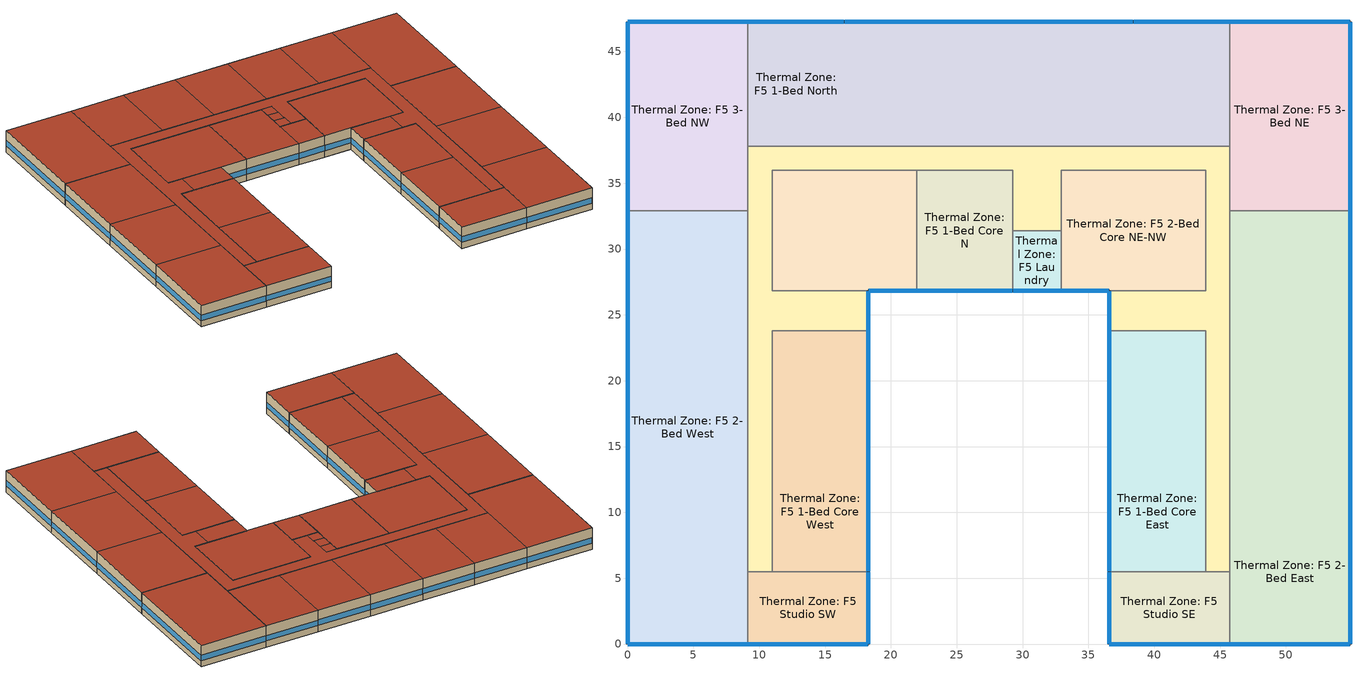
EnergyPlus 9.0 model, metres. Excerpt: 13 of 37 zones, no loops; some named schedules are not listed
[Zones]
Thermal Zone: F5 1-Bed Core East
 floor adiabatic (ResWoodFramedTypicalInteriorFloor): 43.89,14.63 43.89,5.49 36.58,5.49 36.58,14.63 z12.19; 43.89,23.77 43.89,14.63 36.58,14.63 36.58,23.77 z12.19
 wall outside (ResWoodWallU059): 36.58,23.77 36.58,14.63 36.58,5.49 z12.19:15.24
 wall to Thermal Zone: F5 Corridor (WoodFramedInteriorWallU099): 43.89,5.49 43.89,14.63 43.89,23.77 42.06,23.77 36.58,23.77 z12.19:15.24
 wall to Thermal Zone: F5 Studio SE (WoodFramedInteriorWallU099): 36.58,5.49 43.89,5.49 z12.19:15.24
 window (Res Fixed Window): 36.58,14.61 36.58,5.51 / 36.58,23.75 36.58,14.66 z13.09:13.86
 roof outside (WoodFramingAndOtherRoofU028): 43.89,5.49 43.89,14.63 36.58,14.63 36.58,5.49 z15.24; 43.89,14.63 43.89,23.77 36.58,23.77 36.58,14.63 z15.24
Thermal Zone: F5 1-Bed Core N
 floor adiabatic (ResWoodFramedTypicalInteriorFloor): 29.26,35.97 29.26,26.82 21.95,26.82 21.95,35.97 z12.19
 wall outside (ResWoodWallU059): 21.95,26.82 29.26,26.82 z12.19:15.24
 wall to Thermal Zone: F5 Corridor (WoodFramedInteriorWallU099): 29.26,31.39 29.26,32.92 29.26,34.44 29.26,35.97 21.95,35.97 z12.19:15.24
 wall to Thermal Zone: F5 2-Bed Core NE-NW (WoodFramedInteriorWallU099): 21.95,35.97 21.95,26.82 z12.19:15.24
 wall to Thermal Zone: F5 Laundry (WoodFramedInteriorWallU099): 29.26,26.82 29.26,31.39 z12.19:15.24
 window (Res Fixed Window): 21.97,26.82 29.24,26.82 z13.09:13.86
 roof outside (WoodFramingAndOtherRoofU028): 29.26,26.82 29.26,35.97 21.95,35.97 21.95,26.82 z15.24
Thermal Zone: F5 1-Bed Core West
 floor adiabatic (ResWoodFramedTypicalInteriorFloor): 18.29,14.63 18.29,5.49 10.97,5.49 10.97,14.63 z12.19; 18.29,23.77 18.29,14.63 10.97,14.63 10.97,23.77 z12.19
 wall outside (ResWoodWallU059): 18.29,5.49 18.29,14.63 18.29,23.77 z12.19:15.24
 wall to Thermal Zone: F5 Studio SW (WoodFramedInteriorWallU099): 10.97,5.49 18.29,5.49 z12.19:15.24
 wall to Thermal Zone: F5 Corridor (WoodFramedInteriorWallU099): 18.29,23.77 12.8,23.77 10.97,23.77 10.97,14.63 10.97,5.49 z12.19:15.24
 window (Res Fixed Window): 18.29,5.51 18.29,14.61 / 18.29,14.66 18.29,23.75 z13.09:13.86
 roof outside (WoodFramingAndOtherRoofU028): 18.29,5.49 18.29,14.63 10.97,14.63 10.97,5.49 z15.24; 18.29,14.63 18.29,23.77 10.97,23.77 10.97,14.63 z15.24
Thermal Zone: F5 1-Bed North
 floor adiabatic (ResWoodFramedTypicalInteriorFloor): 16.46,47.24 16.46,37.8 9.14,37.8 9.14,47.24 z12.19; 38.4,47.24 38.4,37.8 31.09,37.8 31.09,47.24 z12.19; 31.09,47.24 31.09,37.8 23.77,37.8 23.77,47.24 z12.19; 45.72,47.24 45.72,37.8 38.4,37.8 38.4,47.24 z12.19; 23.77,47.24 23.77,37.8 16.46,37.8 16.46,47.24 z12.19
 wall outside (ResWoodWallU059): 45.72,47.24 38.4,47.24 31.09,47.24 23.77,47.24 16.46,47.24 9.14,47.24 z12.19:15.24
 wall to Thermal Zone: F5 3-Bed NW (WoodFramedInteriorWallU099): 9.14,47.24 9.14,37.8 z12.19:15.24
 wall to Thermal Zone: F5 Corridor (WoodFramedInteriorWallU099): 9.14,37.8 16.46,37.8 23.77,37.8 31.09,37.8 38.4,37.8 45.72,37.8 z12.19:15.24
 wall to Thermal Zone: F5 3-Bed NE (WoodFramedInteriorWallU099): 45.72,37.8 45.72,47.24 z12.19:15.24
 window (Res Fixed Window): 16.43,47.24 9.17,47.24 / 38.38,47.24 31.11,47.24 / 31.06,47.24 23.8,47.24 / 45.69,47.24 38.43,47.24 / 23.75,47.24 16.48,47.24 z13.09:13.86
 roof outside (WoodFramingAndOtherRoofU028): 16.46,37.8 16.46,47.24 9.14,47.24 9.14,37.8 z15.24; 38.4,37.8 38.4,47.24 31.09,47.24 31.09,37.8 z15.24; 31.09,37.8 31.09,47.24 23.77,47.24 23.77,37.8 z15.24; 45.72,37.8 45.72,47.24 38.4,47.24 38.4,37.8 z15.24; 23.77,37.8 23.77,47.24 16.46,47.24 16.46,37.8 z15.24
Thermal Zone: F5 2-Bed Core NE-NW
 floor adiabatic (ResWoodFramedTypicalInteriorFloor): 43.89,35.97 43.89,26.82 32.92,26.82 32.92,35.97 z12.19; 21.95,35.97 21.95,26.82 10.97,26.82 10.97,35.97 z12.19
 wall outside (ResWoodWallU059): 32.92,26.82 36.58,26.82 / 18.29,26.82 21.95,26.82 z12.19:15.24
 wall to Thermal Zone: F5 Corridor (WoodFramedInteriorWallU099): 36.58,26.82 42.06,26.82 43.89,26.82 43.89,35.97 32.92,35.97 32.92,31.39 / 21.95,35.97 10.97,35.97 10.97,26.82 12.8,26.82 18.29,26.82 z12.19:15.24
 wall to Thermal Zone: F5 Laundry (WoodFramedInteriorWallU099): 32.92,31.39 32.92,26.82 z12.19:15.24
 window (Res Fixed Window): 32.94,26.82 36.55,26.82 / 18.31,26.82 21.92,26.82 z13.09:13.85
 roof outside (WoodFramingAndOtherRoofU028): 43.89,26.82 43.89,35.97 32.92,35.97 32.92,26.82 z15.24; 21.95,26.82 21.95,35.97 10.97,35.97 10.97,26.82 z15.24
Thermal Zone: F5 2-Bed East
 floor adiabatic (ResWoodFramedTypicalInteriorFloor): 54.86,10.97 54.86,0 45.72,0 45.72,10.97 z12.19; 54.86,21.95 54.86,10.97 45.72,10.97 45.72,21.95 z12.19; 54.86,32.92 54.86,21.95 45.72,21.95 45.72,32.92 z12.19
 wall outside (ResWoodWallU059): 45.72,0 54.86,0 54.86,10.97 54.86,21.95 54.86,32.92 z12.19:15.24
 wall to Thermal Zone: F5 Studio SE (WoodFramedInteriorWallU099): 45.72,5.49 45.72,0 z12.19:15.24
 wall to Thermal Zone: F5 Corridor (WoodFramedInteriorWallU099): 45.72,32.92 45.72,21.95 45.72,10.97 45.72,5.49 z12.19:15.24
 wall to Thermal Zone: F5 3-Bed NE (WoodFramedInteriorWallU099): 54.86,32.92 45.72,32.92 z12.19:15.24
 window (Res Fixed Window): 54.86,0.03 54.86,10.95 / 45.75,0 54.84,0 / 54.86,11 54.86,21.92 / 54.86,21.97 54.86,32.89 z13.09:13.86
 roof outside (WoodFramingAndOtherRoofU028): 54.86,0 54.86,10.97 45.72,10.97 45.72,0 z15.24; 54.86,10.97 54.86,21.95 45.72,21.95 45.72,10.97 z15.24; 54.86,21.95 54.86,32.92 45.72,32.92 45.72,21.95 z15.24
Thermal Zone: F5 2-Bed West
 floor adiabatic (ResWoodFramedTypicalInteriorFloor): 9.14,21.95 9.14,10.97 0,10.97 0,21.95 z12.19; 9.14,10.97 9.14,0 0,0 0,10.97 z12.19; 9.14,32.92 9.14,21.95 0,21.95 0,32.92 z12.19
 wall outside (ResWoodWallU059): 0,32.92 0,21.95 0,10.97 0,0 9.14,0 z12.19:15.24
 wall to Thermal Zone: F5 Corridor (WoodFramedInteriorWallU099): 9.14,5.49 9.14,10.97 9.14,21.95 9.14,32.92 z12.19:15.24
 wall to Thermal Zone: F5 Studio SW (WoodFramedInteriorWallU099): 9.14,0 9.14,5.49 z12.19:15.24
 wall to Thermal Zone: F5 3-Bed NW (WoodFramedInteriorWallU099): 9.14,32.92 0,32.92 z12.19:15.24
 window (Res Fixed Window): 0,21.92 0,11 / 0,10.95 0,0.03 / 0.03,0 9.12,0 / 0,32.89 0,21.97 z13.09:13.86
 roof outside (WoodFramingAndOtherRoofU028): 9.14,10.97 9.14,21.95 0,21.95 0,10.97 z15.24; 9.14,0 9.14,10.97 0,10.97 0,0 z15.24; 9.14,21.95 9.14,32.92 0,32.92 0,21.95 z15.24
Thermal Zone: F5 3-Bed NE
 floor adiabatic (ResWoodFramedTypicalInteriorFloor): 54.86,47.24 54.86,32.92 45.72,32.92 45.72,47.24 z12.19
 wall outside (ResWoodWallU059): 54.86,32.92 54.86,47.24 45.72,47.24 z12.19:15.24
 wall to Thermal Zone: F5 Corridor (WoodFramedInteriorWallU099): 45.72,37.8 45.72,32.92 z12.19:15.24
 window (Res Fixed Window): 54.86,32.94 54.86,47.22 / 54.84,47.24 45.75,47.24 z13.09:13.86
 roof outside (WoodFramingAndOtherRoofU028): 54.86,32.92 54.86,47.24 45.72,47.24 45.72,32.92 z15.24
Thermal Zone: F5 3-Bed NW
 floor adiabatic (ResWoodFramedTypicalInteriorFloor): 9.14,47.24 9.14,32.92 0,32.92 0,47.24 z12.19
 wall outside (ResWoodWallU059): 9.14,47.24 0,47.24 0,32.92 z12.19:15.24
 wall to Thermal Zone: F5 Corridor (WoodFramedInteriorWallU099): 9.14,32.92 9.14,37.8 z12.19:15.24
 window (Res Fixed Window): 9.12,47.24 0.03,47.24 / 0,47.22 0,32.94 z13.09:13.86
 roof outside (WoodFramingAndOtherRoofU028): 9.14,32.92 9.14,47.24 0,47.24 0,32.92 z15.24
Thermal Zone: F5 Corridor
 floor adiabatic (ResWoodFramedTypicalInteriorFloor): 30.78,32.92 30.78,31.39 29.26,31.39 29.26,32.92 z12.19; 45.72,37.8 45.72,5.49 43.89,5.49 43.89,23.77 42.06,23.77 42.06,26.82 43.89,26.82 43.89,35.97 32.92,35.97 32.92,31.39 30.78,31.39 30.78,35.97 10.97,35.97 10.97,26.82 12.8,26.82 12.8,23.77 10.97,23.77 10.97,5.49 9.14,5.49 9.14,37.8 z12.19; 30.78,35.97 30.78,34.44 29.26,34.44 29.26,35.97 z12.19; 30.78,34.44 30.78,32.92 29.26,32.92 29.26,34.44 z12.19; 18.29,26.82 18.29,23.77 12.8,23.77 12.8,26.82 z12.19; 42.06,26.82 42.06,23.77 36.58,23.77 36.58,26.82 z12.19
 wall outside (ResWoodWallU059): 18.29,23.77 18.29,26.82 / 36.58,26.82 36.58,23.77 z12.19:15.24
 wall to Thermal Zone: F5 Laundry (WoodFramedInteriorWallU099): 29.26,31.39 30.78,31.39 32.92,31.39 z12.19:15.24
 wall to Thermal Zone: F5 Studio SW (WoodFramedInteriorWallU099): 9.14,5.49 10.97,5.49 z12.19:15.24
 wall to Thermal Zone: F5 Studio SE (WoodFramedInteriorWallU099): 43.89,5.49 45.72,5.49 z12.19:15.24
 window (Res Fixed Window): 18.29,23.8 18.29,26.8 / 36.58,26.8 36.58,23.8 z13.09:13.86
 roof outside (WoodFramingAndOtherRoofU028): 30.78,31.39 30.78,32.92 29.26,32.92 29.26,31.39 z15.24; 45.72,5.49 45.72,37.8 9.14,37.8 9.14,5.49 10.97,5.49 10.97,23.77 12.8,23.77 12.8,26.82 10.97,26.82 10.97,35.97 30.78,35.97 30.78,31.39 32.92,31.39 32.92,35.97 43.89,35.97 43.89,26.82 42.06,26.82 42.06,23.77 43.89,23.77 43.89,5.49 z15.24; 30.78,34.44 30.78,35.97 29.26,35.97 29.26,34.44 z15.24; 30.78,32.92 30.78,34.44 29.26,34.44 29.26,32.92 z15.24; 18.29,23.77 18.29,26.82 12.8,26.82 12.8,23.77 z15.24; 42.06,23.77 42.06,26.82 36.58,26.82 36.58,23.77 z15.24
Thermal Zone: F5 Laundry
 floor adiabatic (ResWoodFramedTypicalInteriorFloor): 32.92,31.39 32.92,26.82 29.26,26.82 29.26,31.39 z12.19
 wall outside (ResWoodWallU059): 29.26,26.82 32.92,26.82 z12.19:15.24
 window (Res Fixed Window): 29.29,26.82 32.89,26.82 z13.09:13.85
 roof outside (WoodFramingAndOtherRoofU028): 32.92,26.82 32.92,31.39 29.26,31.39 29.26,26.82 z15.24
Thermal Zone: F5 Studio SE
 floor adiabatic (ResWoodFramedTypicalInteriorFloor): 45.72,5.49 45.72,0 36.58,0 36.58,5.49 z12.19
 wall outside (ResWoodWallU059): 36.58,5.49 36.58,0 45.72,0 z12.19:15.24
 window (Res Fixed Window): 36.6,0 45.69,0 / 36.58,5.46 36.58,0.03 z13.09:13.86
 roof outside (WoodFramingAndOtherRoofU028): 45.72,0 45.72,5.49 36.58,5.49 36.58,0 z15.24
Thermal Zone: F5 Studio SW
 floor adiabatic (ResWoodFramedTypicalInteriorFloor): 18.29,5.49 18.29,0 9.14,0 9.14,5.49 z12.19
 wall outside (ResWoodWallU059): 9.14,0 18.29,0 18.29,5.49 z12.19:15.24
 window (Res Fixed Window): 9.17,0 18.26,0 / 18.29,0.03 18.29,5.46 z13.09:13.86
 roof outside (WoodFramingAndOtherRoofU028): 18.29,0 18.29,5.49 9.14,5.49 9.14,0 z15.24
[Building]
Building 1: North Axis {deg}=0; Solar Distribution=FullExterior; Maximum Number of Warmup Days=50
[Site:Location]
CA_OAKLAND-METRO-AP_USA Design_Conditions: Latitude {deg}=37.72; Longitude {deg}=-122.22; Time Zone {hr}=-8; Elevation {m}=25.908
[Site:WaterMainsTemperature]
Calculation Method=Schedule; Temperature Schedule=WaterMainCZ03
[SizingPeriod:DesignDay] Day of Month=21; Dry-Bulb Temperature Range Modifier Type=DefaultMultipliers; Barometric Pressure {Pa}=101013; Rain Indicator=No; Snow Indicator=No; Daylight Saving Time Indicator=No
Name | Month | Day Type | Maximum Dry-Bulb Temperature {C} | Daily Dry-Bulb Temperature Range {deltaC} | Humidity Condition Type | Wetbulb or DewPoint at Maximum Dry-Bulb {C} | Wind Speed {m/s} | Wind Direction {deg} | Solar Model Indicator | ASHRAE Clear Sky Optical Depth for Beam Irradiance (taub) | ASHRAE Clear Sky Optical Depth for Diffuse Irradiance (taud) | Sky Clearness
CA_OAKLAND-METRO-AP Ann Clg .4% Condns DB=>MWB | 9 | SummerDesignDay | 28.6 | 8.9 | Wetbulb | 17.9 | 4.9 | 310 | ASHRAETau | 0.348 | 2.454
CA_OAKLAND-METRO-AP Ann Clg .4% Condns DP=>MDB | 9 | SummerDesignDay | 20.7 | 8.9 | Dewpoint | 17 | 4.9 | 310 | ASHRAETau | 0.348 | 2.454
CA_OAKLAND-METRO-AP Ann Clg .4% Condns WB=>MDB | 9 | SummerDesignDay | 25.6 | 8.9 | Wetbulb | 19.2 | 4.9 | 310 | ASHRAETau | 0.348 | 2.454
CA_OAKLAND-METRO-AP Ann Htg 99.6% Condns DB | 1 | WinterDesignDay | 2.5 | 0 | Wetbulb | 2.5 | 1.7 | 50 | ASHRAEClearSky |  |  | 0
[Material]
Name | Roughness | Thickness {m} | Conductivity {W/m-K} | Density {kg/m3} | Specific Heat {J/kg-K} | Thermal Absorptance | Solar Absorptance | Visible Absorptance
Building Paper - 1/16 in. | Smooth | 0.001524 | 0.288513 | 96.1108 | 1256.04 | 0.9 | 0.7 | 0.7
Carpet - 3/4 in. 1 | Smooth | 0.01905 | 0.0455183 | 288.332 | 1381.644 | 0.9 | 0.7 | 0.8
Compliance Insulation R2.00 | Smooth | 0.00810768 | 0.0230188 | 16.0185 | 1130.436 | 0.9 | 0.7 | 0.7
Compliance Insulation R5.00 | MediumRough | 0.0202692 | 0.0230188 | 16.0185 | 1130.436 | 0.9 | 0.7 | 0.8
Fiberboard sheathing - 1/2 in. | Smooth | 0.0127 | 0.070614 | 399.821 | 1297.908 | 0.9 | 0.7 | 0.7
Gypsum Board - 1/2 in.; Gypsum Board - 1/2 in. 1; Gypsum Board - 1/2 in. 2 | MediumRough | 0.0127 | 0.158656 | 640.739 | 1130.436 | 0.9 | 0.7 | 0.8
Gypsum Board - 5/8 in. | Smooth | 0.016002 | 0.158656 | 640.739 | 1130.436 | 0.9 | 0.7 | 0.8
Plywood - 5/8 in. 1 | Smooth | 0.016002 | 0.11544 | 480.554 | 1884.06 | 0.9 | 0.7 | 0.7
Roofing felt - 1/8 in. | MediumRough | 0.001524 | 1.19715 | 230.666 | 1256.04 | 0.75 | 0.9 | 0.85
[Material:NoMass] Roughness=Smooth; Thermal Absorptance=0.9; Solar Absorptance=0.7
Name | Thermal Resistance {m2-K/W} | Visible Absorptance
WoodFloor16inOCCavInsR0 | 0.162021 | 0.7
WoodFrameWall16inOC R11.25 | 1.26865 | 0.7
WoodFrameWall16inOCCavInsR21 | 2.15747 | 0.7
WoodRoof16OCCavInsR36 | 4.52348 | 0.8
[WindowMaterial:SimpleGlazingSystem]
Res Fixed Window Material: U-Factor {W/m2-K}=1.24922; Solar Heat Gain Coefficient=0.23; Visible Transmittance=0.42
[Construction]
Res Fixed Window: Res Fixed Window Material
ResWoodFramedTypicalInteriorFloor: Gypsum Board - 1/2 in. 2, WoodFloor16inOCCavInsR0, Plywood - 5/8 in. 1, Carpet - 3/4 in. 1
ResWoodWallU059: Compliance Insulation R5.00, Compliance Insulation R2.00, Gypsum Board - 5/8 in., WoodFrameWall16inOCCavInsR21, Gypsum Board - 5/8 in.
WoodFramedInteriorWallU099: Gypsum Board - 1/2 in., WoodFrameWall16inOC R11.25, Gypsum Board - 1/2 in.
WoodFramingAndOtherRoofU028: Roofing felt - 1/8 in., Building Paper - 1/16 in., Fiberboard sheathing - 1/2 in., Gypsum Board - 1/2 in. 1, WoodRoof16OCCavInsR36
[Zone] Multiplier=1
Name | Part of Total Floor Area
Thermal Zone: F5 1-Bed Core East; Thermal Zone: F5 1-Bed Core West; Thermal Zone: F5 1-Bed North; Thermal Zone: F5 2-Bed Core NE-NW; Thermal Zone: F5 2-Bed East; Thermal Zone: F5 2-Bed West; Thermal Zone: F5 Corridor | Yes
Thermal Zone: F5 1-Bed Core N; Thermal Zone: F5 3-Bed NE; Thermal Zone: F5 3-Bed NW; Thermal Zone: F5 Laundry; Thermal Zone: F5 Studio SE; Thermal Zone: F5 Studio SW
[People] Fraction Radiant=0.3
Name | Zone or ZoneList | Number of People Schedule | Number of People Calculation Method | Number of People | Sensible Heat Fraction | Activity Level Schedule | People per Zone Floor Area {person/m2}
F5 1-Bed Core NE People | Thermal Zone: F5 1-Bed Core East | ResidentialLivingOccupancy | People | 2 | 0.6125 | F5 1-Bed Core NE People Activity Level
F5 1-Bed Core SE People | Thermal Zone: F5 1-Bed Core East | ResidentialLivingOccupancy | People | 2 | 0.6125 | F5 1-Bed Core SE People Activity Level
F5 1-Bed Core N People | Thermal Zone: F5 1-Bed Core N | ResidentialLivingOccupancy | People/Area |  | 0.6125 | F5 1-Bed Core N People Activity Level | 0.0298998
F5 1-Bed Core NW People | Thermal Zone: F5 1-Bed Core West | ResidentialLivingOccupancy | People | 2 | 0.6125 | F5 1-Bed Core NW People Activity Level
F5 1-Bed Core SW People | Thermal Zone: F5 1-Bed Core West | ResidentialLivingOccupancy | People | 2 | 0.6125 | F5 1-Bed Core SW People Activity Level
F5 1-Bed N People | Thermal Zone: F5 1-Bed North | ResidentialLivingOccupancy | People | 2 | 0.6125 | F5 1-Bed N People Activity Level
F5 1-Bed NE Core People | Thermal Zone: F5 1-Bed North | ResidentialLivingOccupancy | People | 2 | 0.6125 | F5 1-Bed NE Core People Activity Level
F5 1-Bed NE Outer People | Thermal Zone: F5 1-Bed North | ResidentialLivingOccupancy | People | 2 | 0.6125 | F5 1-Bed NE Outer People Activity Level
F5 1-Bed NW Core People | Thermal Zone: F5 1-Bed North | ResidentialLivingOccupancy | People | 2 | 0.6125 | F5 1-Bed NW Core People Activity Level
F5 1-Bed NW Outer People | Thermal Zone: F5 1-Bed North | ResidentialLivingOccupancy | People | 2 | 0.6125 | F5 1-Bed NW Outer People Activity Level
F5 2-Bed Core NE People | Thermal Zone: F5 2-Bed Core NE-NW | ResidentialLivingOccupancy | People | 3 | 0.6125 | F5 2-Bed Core NE People Activity Level
F5 2-Bed Core NW People | Thermal Zone: F5 2-Bed Core NE-NW | ResidentialLivingOccupancy | People | 3 | 0.6125 | F5 2-Bed Core NW People Activity Level
F5 2-Bed NE People | Thermal Zone: F5 2-Bed East | ResidentialLivingOccupancy | People | 3 | 0.6125 | F5 2-Bed NE People Activity Level
F5 2-Bed SE Core People | Thermal Zone: F5 2-Bed East | ResidentialLivingOccupancy | People | 3 | 0.6125 | F5 2-Bed SE Core People Activity Level
F5 2-Bed SE People | Thermal Zone: F5 2-Bed East | ResidentialLivingOccupancy | People | 3 | 0.6125 | F5 2-Bed SE People Activity Level
F5 2-Bed NW People | Thermal Zone: F5 2-Bed West | ResidentialLivingOccupancy | People | 3 | 0.6125 | F5 2-Bed NW People Activity Level
F5 2-Bed SW Core People | Thermal Zone: F5 2-Bed West | ResidentialLivingOccupancy | People | 3 | 0.6125 | F5 2-Bed SW Core People Activity Level
F5 2-Bed SW People | Thermal Zone: F5 2-Bed West | ResidentialLivingOccupancy | People | 3 | 0.6125 | F5 2-Bed SW People Activity Level
F5 3-Bed NE People | Thermal Zone: F5 3-Bed NE | ResidentialLivingOccupancy | People/Area |  | 0.6125 | F5 3-Bed NE People Activity Level | 0.0305359
F5 3-Bed NW People | Thermal Zone: F5 3-Bed NW | ResidentialLivingOccupancy | People/Area |  | 0.6125 | F5 3-Bed NW People Activity Level | 0.0305359
F5 Corridor People | Thermal Zone: F5 Corridor | OfficeOccupancy | People | 10.725 | 0.5 | F5 Corridor People Activity Level
F5 Elevator Core People | Thermal Zone: F5 Corridor | OfficeOccupancy | People | 0.0375 | 0.5 | F5 Elevator Core People Activity Level
F5 Elevator N People | Thermal Zone: F5 Corridor | OfficeOccupancy | People | 0.0375 | 0.5 | F5 Elevator N People Activity Level
F5 Elevator S People | Thermal Zone: F5 Corridor | OfficeOccupancy | People | 0.0375 | 0.5 | F5 Elevator S People Activity Level
F5 Stair E People | Thermal Zone: F5 Corridor | OfficeOccupancy | People | 0.9 | 0.5 | F5 Stair E People Activity Level
F5 Stair W People | Thermal Zone: F5 Corridor | OfficeOccupancy | People | 0.9 | 0.5 | F5 Stair W People Activity Level
F5 Laundry People | Thermal Zone: F5 Laundry | OfficeOccupancy | People/Area |  | 0.5 | F5 Laundry People Activity Level | 0.0538196
F5 Studio SE People | Thermal Zone: F5 Studio SE | ResidentialLivingOccupancy | People/Area |  | 0.6125 | F5 Studio SE People Activity Level | 0.0398663
F5 Studio SW People | Thermal Zone: F5 Studio SW | ResidentialLivingOccupancy | People/Area |  | 0.6125 | F5 Studio SW People Activity Level | 0.0398663
[Lights] Return Air Fraction=0; Fraction Radiant=0.58; Fraction Replaceable=1
Name | Zone or ZoneList | Schedule | Design Level Calculation Method | Lighting Level {W} | Watts per Zone Floor Area {W/m2}
F5 1-Bed Core NE Non-Regulated Lights; F5 1-Bed Core SE Non-Regulated Lights | Thermal Zone: F5 1-Bed Core East | ResidentialLivingLights | LightingLevel | 70.56
F5 1-Bed Core N Non-Regulated Lights | Thermal Zone: F5 1-Bed Core N | ResidentialLivingLights | Watts/Area |  | 1.05486
F5 1-Bed Core NW Non-Regulated Lights; F5 1-Bed Core SW Non-Regulated Lights | Thermal Zone: F5 1-Bed Core West | ResidentialLivingLights | LightingLevel | 70.56
F5 1-Bed N Non-Regulated Lights; F5 1-Bed NE Core Non-Regulated Lights; F5 1-Bed NE Outer Non-Regulated Lights; F5 1-Bed NW Core Non-Regulated Lights; F5 1-Bed NW Outer Non-Regulated Lights | Thermal Zone: F5 1-Bed North | ResidentialLivingLights | LightingLevel | 72.912
F5 2-Bed Core NE Non-Regulated Lights; F5 2-Bed Core NW Non-Regulated Lights | Thermal Zone: F5 2-Bed Core NE-NW | ResidentialLivingLights | LightingLevel | 105.84
F5 2-Bed NE Non-Regulated Lights; F5 2-Bed SE Core Non-Regulated Lights; F5 2-Bed SE Non-Regulated Lights | Thermal Zone: F5 2-Bed East | ResidentialLivingLights | LightingLevel | 105.84
F5 2-Bed NW Non-Regulated Lights; F5 2-Bed SW Core Non-Regulated Lights; F5 2-Bed SW Non-Regulated Lights | Thermal Zone: F5 2-Bed West | ResidentialLivingLights | LightingLevel | 105.84
F5 3-Bed NE Non-Regulated Lights | Thermal Zone: F5 3-Bed NE | ResidentialLivingLights | Watts/Area |  | 1.05486
F5 3-Bed NW Non-Regulated Lights | Thermal Zone: F5 3-Bed NW | ResidentialLivingLights | Watts/Area |  | 1.05486
F5 Corridor Regulated Lights | Thermal Zone: F5 Corridor | OfficeLights | LightingLevel | 858
F5 Elevator Core Regulated Lights; F5 Elevator N Regulated Lights; F5 Elevator S Regulated Lights | Thermal Zone: F5 Corridor | OfficeLights | LightingLevel | 9
F5 Stair E Regulated Lights; F5 Stair W Regulated Lights | Thermal Zone: F5 Corridor | OfficeLights | LightingLevel | 108
F5 Laundry Regulated Lights | Thermal Zone: F5 Laundry | OfficeLights | Watts/Area |  | 4.35938
F5 Studio SE Non-Regulated Lights | Thermal Zone: F5 Studio SE | ResidentialLivingLights | Watts/Area |  | 1.05486
F5 Studio SW Non-Regulated Lights | Thermal Zone: F5 Studio SW | ResidentialLivingLights | Watts/Area |  | 1.05486
[ElectricEquipment] Fraction Lost=0
Name | Zone or ZoneList | Schedule | Design Level Calculation Method | Design Level {W} | Fraction Latent | Fraction Radiant | Watts per Zone Floor Area {W/m2}
F5 1-Bed Core NE Process Electric Loads; F5 1-Bed Core SE Process Electric Loads | Thermal Zone: F5 1-Bed Core East | ResidentialLivingReceptacle | EquipmentLevel | 28.8 | 0.12 | 0
F5 1-Bed Core NE Recepticle Loads; F5 1-Bed Core SE Recepticle Loads | Thermal Zone: F5 1-Bed Core East | ResidentialLivingReceptacle | EquipmentLevel | 273.6 | 0 | 0.2
F5 1-Bed Core N Process Electric Loads | Thermal Zone: F5 1-Bed Core N | ResidentialLivingReceptacle | Watts/Area |  | 0.12 | 0 | 0.430556
F5 1-Bed Core N Recepticle Loads | Thermal Zone: F5 1-Bed Core N | ResidentialLivingReceptacle | Watts/Area |  | 0 | 0.2 | 4.09029
F5 1-Bed Core NW Process Electric Loads; F5 1-Bed Core SW Process Electric Loads | Thermal Zone: F5 1-Bed Core West | ResidentialLivingReceptacle | EquipmentLevel | 28.8 | 0.12 | 0
F5 1-Bed Core NW Recepticle Loads; F5 1-Bed Core SW Recepticle Loads | Thermal Zone: F5 1-Bed Core West | ResidentialLivingReceptacle | EquipmentLevel | 273.6 | 0 | 0.2
F5 1-Bed N Process Electric Loads; F5 1-Bed NE Core Process Electric Loads; F5 1-Bed NE Outer Process Electric Loads; F5 1-Bed NW Core Process Electric Loads; F5 1-Bed NW Outer Process Electric Loads | Thermal Zone: F5 1-Bed North | ResidentialLivingReceptacle | EquipmentLevel | 29.76 | 0.12 | 0
F5 1-Bed N Recepticle Loads; F5 1-Bed NE Core Recepticle Loads; F5 1-Bed NE Outer Recepticle Loads; F5 1-Bed NW Core Recepticle Loads; F5 1-Bed NW Outer Recepticle Loads | Thermal Zone: F5 1-Bed North | ResidentialLivingReceptacle | EquipmentLevel | 282.72 | 0 | 0.2
F5 2-Bed Core NE Process Electric Loads; F5 2-Bed Core NW Process Electric Loads | Thermal Zone: F5 2-Bed Core NE-NW | ResidentialLivingReceptacle | EquipmentLevel | 32.4 | 0.12 | 0
F5 2-Bed Core NE Recepticle Loads; F5 2-Bed Core NW Recepticle Loads | Thermal Zone: F5 2-Bed Core NE-NW | ResidentialLivingReceptacle | EquipmentLevel | 410.4 | 0 | 0.2
F5 2-Bed NE Process Electric Loads; F5 2-Bed SE Core Process Electric Loads; F5 2-Bed SE Process Electric Loads | Thermal Zone: F5 2-Bed East | ResidentialLivingReceptacle | EquipmentLevel | 32.4 | 0.12 | 0
F5 2-Bed NE Recepticle Loads; F5 2-Bed SE Core Recepticle Loads; F5 2-Bed SE Recepticle Loads | Thermal Zone: F5 2-Bed East | ResidentialLivingReceptacle | EquipmentLevel | 410.4 | 0 | 0.2
F5 2-Bed NW Process Electric Loads; F5 2-Bed SW Core Process Electric Loads; F5 2-Bed SW Process Electric Loads | Thermal Zone: F5 2-Bed West | ResidentialLivingReceptacle | EquipmentLevel | 32.4 | 0.12 | 0
F5 2-Bed NW Recepticle Loads; F5 2-Bed SW Core Recepticle Loads; F5 2-Bed SW Recepticle Loads | Thermal Zone: F5 2-Bed West | ResidentialLivingReceptacle | EquipmentLevel | 410.4 | 0 | 0.2
F5 3-Bed NE Process Electric Loads | Thermal Zone: F5 3-Bed NE | ResidentialLivingReceptacle | Watts/Area |  | 0.12 | 0 | 0.215278
F5 3-Bed NE Recepticle Loads | Thermal Zone: F5 3-Bed NE | ResidentialLivingReceptacle | Watts/Area |  | 0 | 0.2 | 4.09029
F5 3-Bed NW Process Electric Loads | Thermal Zone: F5 3-Bed NW | ResidentialLivingReceptacle | Watts/Area |  | 0.12 | 0 | 0.215278
F5 3-Bed NW Recepticle Loads | Thermal Zone: F5 3-Bed NW | ResidentialLivingReceptacle | Watts/Area |  | 0 | 0.2 | 4.09029
F5 Elevator Core Recepticle Loads; F5 Elevator N Recepticle Loads; F5 Elevator S Recepticle Loads | Thermal Zone: F5 Corridor | OfficeReceptacle | EquipmentLevel | 75 | 0 | 0.2
F5 Laundry Recepticle Loads | Thermal Zone: F5 Laundry | OfficeReceptacle | Watts/Area |  | 0 | 0.2 | 32.2917
F5 Studio SE Process Electric Loads | Thermal Zone: F5 Studio SE | ResidentialLivingReceptacle | Watts/Area |  | 0.12 | 0 | 0.430556
F5 Studio SE Recepticle Loads | Thermal Zone: F5 Studio SE | ResidentialLivingReceptacle | Watts/Area |  | 0 | 0.2 | 4.09029
F5 Studio SW Process Electric Loads | Thermal Zone: F5 Studio SW | ResidentialLivingReceptacle | Watts/Area |  | 0.12 | 0 | 0.430556
F5 Studio SW Recepticle Loads | Thermal Zone: F5 Studio SW | ResidentialLivingReceptacle | Watts/Area |  | 0 | 0.2 | 4.09029
[ZoneInfiltration:DesignFlowRate] Temperature Term Coefficient=0; Velocity Squared Term Coefficient=0
Name | Zone or ZoneList | Schedule | Design Flow Rate Calculation Method | Design Flow Rate {m3/s} | Constant Term Coefficient | Velocity Term Coefficient | Flow per Exterior Surface Area {m3/s-m2}
F5 1-Bed Core NE Space Infiltration Design Flow Rate 1; F5 1-Bed Core SE Space Infiltration Design Flow Rate 1 | Thermal Zone: F5 1-Bed Core East | ResidentialLivingInfiltration | Flow/Zone | 0.00634297 | 0 | 0.224052
F5 1-Bed Core NE Space Infiltration Design Flow Rate 2; F5 1-Bed Core SE Space Infiltration Design Flow Rate 2 | Thermal Zone: F5 1-Bed Core East | ResidentialLivingHVACAvail | Flow/Zone | 0.0172733 | 1 | 0
F5 1-Bed Core N Space Infiltration Design Flow Rate 1 | Thermal Zone: F5 1-Bed Core N | ResidentialLivingInfiltration | Flow/ExteriorWallArea |  | 0 | 0.224052 | 0.000227584
F5 1-Bed Core N Space Infiltration Design Flow Rate 2 | Thermal Zone: F5 1-Bed Core N | ResidentialLivingHVACAvail | Flow/Zone | 0.0172733 | 1 | 0
F5 1-Bed Core NW Space Infiltration Design Flow Rate 1; F5 1-Bed Core SW Space Infiltration Design Flow Rate 1 | Thermal Zone: F5 1-Bed Core West | ResidentialLivingInfiltration | Flow/Zone | 0.00634297 | 0 | 0.224052
F5 1-Bed Core NW Space Infiltration Design Flow Rate 2; F5 1-Bed Core SW Space Infiltration Design Flow Rate 2 | Thermal Zone: F5 1-Bed Core West | ResidentialLivingHVACAvail | Flow/Zone | 0.0172733 | 1 | 0
F5 1-Bed N Space Infiltration Design Flow Rate 1; F5 1-Bed NE Core Space Infiltration Design Flow Rate 1; F5 1-Bed NE Outer Space Infiltration Design Flow Rate 1; F5 1-Bed NW Core Space Infiltration Design Flow Rate 1; F5 1-Bed NW Outer Space Infiltration Design Flow Rate 1 | Thermal Zone: F5 1-Bed North | ResidentialLivingInfiltration | Flow/Zone | 0.00507438 | 0 | 0.224052
F5 1-Bed N Space Infiltration Design Flow Rate 2; F5 1-Bed NE Core Space Infiltration Design Flow Rate 2; F5 1-Bed NE Outer Space Infiltration Design Flow Rate 2; F5 1-Bed NW Core Space Infiltration Design Flow Rate 2; F5 1-Bed NW Outer Space Infiltration Design Flow Rate 2 | Thermal Zone: F5 1-Bed North | ResidentialLivingHVACAvail | Flow/Zone | 0.0176131 | 1 | 0
F5 2-Bed Core NE Space Infiltration Design Flow Rate 1; F5 2-Bed Core NW Space Infiltration Design Flow Rate 1 | Thermal Zone: F5 2-Bed Core NE-NW | ResidentialLivingInfiltration | Flow/Zone | 0.00253719 | 0 | 0.224052
F5 2-Bed Core NE Space Infiltration Design Flow Rate 2; F5 2-Bed Core NW Space Infiltration Design Flow Rate 2 | Thermal Zone: F5 2-Bed Core NE-NW | ResidentialLivingHVACAvail | Flow/Zone | 0.0259099 | 1 | 0
F5 2-Bed NE Space Infiltration Design Flow Rate 1; F5 2-Bed SE Core Space Infiltration Design Flow Rate 1 | Thermal Zone: F5 2-Bed East | ResidentialLivingInfiltration | Flow/Zone | 0.00761157 | 0 | 0.224052
F5 2-Bed NE Space Infiltration Design Flow Rate 2; F5 2-Bed SE Core Space Infiltration Design Flow Rate 2; F5 2-Bed SE Space Infiltration Design Flow Rate 2 | Thermal Zone: F5 2-Bed East | ResidentialLivingHVACAvail | Flow/Zone | 0.0259099 | 1 | 0
F5 2-Bed SE Space Infiltration Design Flow Rate 1 | Thermal Zone: F5 2-Bed East | ResidentialLivingInfiltration | Flow/Zone | 0.0139545 | 0 | 0.224052
F5 2-Bed NW Space Infiltration Design Flow Rate 1; F5 2-Bed SW Core Space Infiltration Design Flow Rate 1 | Thermal Zone: F5 2-Bed West | ResidentialLivingInfiltration | Flow/Zone | 0.00761157 | 0 | 0.224052
F5 2-Bed NW Space Infiltration Design Flow Rate 2; F5 2-Bed SW Core Space Infiltration Design Flow Rate 2; F5 2-Bed SW Space Infiltration Design Flow Rate 2 | Thermal Zone: F5 2-Bed West | ResidentialLivingHVACAvail | Flow/Zone | 0.0259099 | 1 | 0
F5 2-Bed SW Space Infiltration Design Flow Rate 1 | Thermal Zone: F5 2-Bed West | ResidentialLivingInfiltration | Flow/Zone | 0.0139545 | 0 | 0.224052
F5 3-Bed NE Space Infiltration Design Flow Rate 1 | Thermal Zone: F5 3-Bed NE | ResidentialLivingInfiltration | Flow/ExteriorWallArea |  | 0 | 0.224052 | 0.000227584
F5 3-Bed NE Space Infiltration Design Flow Rate 2 | Thermal Zone: F5 3-Bed NE | ResidentialLivingHVACAvail | Flow/Zone | 0.0341218 | 1 | 0
F5 3-Bed NW Space Infiltration Design Flow Rate 1 | Thermal Zone: F5 3-Bed NW | ResidentialLivingInfiltration | Flow/ExteriorWallArea |  | 0 | 0.224052 | 0.000227584
F5 3-Bed NW Space Infiltration Design Flow Rate 2 | Thermal Zone: F5 3-Bed NW | ResidentialLivingHVACAvail | Flow/Zone | 0.0341218 | 1 | 0
F5 Corridor Space Infiltration Design Flow Rate 1 | Thermal Zone: F5 Corridor | OfficeInfiltration | Flow/Zone | 0 | 0 | 0.224052
F5 Corridor Space Infiltration Design Flow Rate 2 | Thermal Zone: F5 Corridor | OfficeHVACAvail | Flow/Zone | 0.151849 | 1 | 0
F5 Elevator Core Space Infiltration Design Flow Rate 1; F5 Elevator N Space Infiltration Design Flow Rate 1; F5 Elevator S Space Infiltration Design Flow Rate 1 | Thermal Zone: F5 Corridor | On | Flow/Zone | 0 | 0 | 0.224052
F5 Elevator Core Space Infiltration Design Flow Rate 2; F5 Elevator N Space Infiltration Design Flow Rate 2; F5 Elevator S Space Infiltration Design Flow Rate 2 | Thermal Zone: F5 Corridor | OfficeHVACAvail | Flow/Zone | 0 | 1 | 0
F5 Stair E Space Infiltration Design Flow Rate 1; F5 Stair W Space Infiltration Design Flow Rate 1 | Thermal Zone: F5 Corridor | OfficeInfiltration | Flow/Zone | 0.00211432 | 0 | 0.224052
F5 Stair E Space Infiltration Design Flow Rate 2; F5 Stair W Space Infiltration Design Flow Rate 2 | Thermal Zone: F5 Corridor | OfficeHVACAvail | Flow/Zone | 0.0127426 | 1 | 0
F5 Laundry Space Infiltration Design Flow Rate 1 | Thermal Zone: F5 Laundry | OfficeInfiltration | Flow/ExteriorWallArea |  | 0 | 0.224052 | 0.000227584
F5 Laundry Space Infiltration Design Flow Rate 2 | Thermal Zone: F5 Laundry | OfficeHVACAvail | Flow/Zone | 0.0127426 | 1 | 0
F5 Studio SE Space Infiltration Design Flow Rate 1 | Thermal Zone: F5 Studio SE | ResidentialLivingInfiltration | Flow/ExteriorWallArea |  | 0 | 0.224052 | 0.000227584
F5 Studio SE Space Infiltration Design Flow Rate 2 | Thermal Zone: F5 Studio SE | ResidentialLivingHVACAvail | Flow/Zone | 0.0147248 | 1 | 0
F5 Studio SW Space Infiltration Design Flow Rate 1 | Thermal Zone: F5 Studio SW | ResidentialLivingInfiltration | Flow/ExteriorWallArea |  | 0 | 0.224052 | 0.000227584
F5 Studio SW Space Infiltration Design Flow Rate 2 | Thermal Zone: F5 Studio SW | ResidentialLivingHVACAvail | Flow/Zone | 0.0147248 | 1 | 0
[ZoneControl:Thermostat] Control Object Type 1=ThermostatSetpoint:DualSetpoint
Name | Zone or ZoneList | Control Type Schedule | Control Name 1
Thermal Zone: F5 1-Bed Core East Thermostat | Thermal Zone: F5 1-Bed Core East | Thermal Zone: F5 1-Bed Core East Thermostat Schedule | Thermal Zone: F5 1-Bed Core East Thermostat
Thermal Zone: F5 1-Bed Core N Thermostat | Thermal Zone: F5 1-Bed Core N | Thermal Zone: F5 1-Bed Core N Thermostat Schedule | Thermal Zone: F5 1-Bed Core N Thermostat
Thermal Zone: F5 1-Bed Core West Thermostat | Thermal Zone: F5 1-Bed Core West | Thermal Zone: F5 1-Bed Core West Thermostat Schedule | Thermal Zone: F5 1-Bed Core West Thermostat
Thermal Zone: F5 1-Bed North Thermostat | Thermal Zone: F5 1-Bed North | Thermal Zone: F5 1-Bed North Thermostat Schedule | Thermal Zone: F5 1-Bed North Thermostat
Thermal Zone: F5 2-Bed Core NE-NW Thermostat | Thermal Zone: F5 2-Bed Core NE-NW | Thermal Zone: F5 2-Bed Core NE-NW Thermostat Schedule | Thermal Zone: F5 2-Bed Core NE-NW Thermostat
Thermal Zone: F5 2-Bed East Thermostat | Thermal Zone: F5 2-Bed East | Thermal Zone: F5 2-Bed East Thermostat Schedule | Thermal Zone: F5 2-Bed East Thermostat
Thermal Zone: F5 2-Bed West Thermostat | Thermal Zone: F5 2-Bed West | Thermal Zone: F5 2-Bed West Thermostat Schedule | Thermal Zone: F5 2-Bed West Thermostat
Thermal Zone: F5 3-Bed NE Thermostat | Thermal Zone: F5 3-Bed NE | Thermal Zone: F5 3-Bed NE Thermostat Schedule | Thermal Zone: F5 3-Bed NE Thermostat
Thermal Zone: F5 3-Bed NW Thermostat | Thermal Zone: F5 3-Bed NW | Thermal Zone: F5 3-Bed NW Thermostat Schedule | Thermal Zone: F5 3-Bed NW Thermostat
Thermal Zone: F5 Corridor Thermostat | Thermal Zone: F5 Corridor | Thermal Zone: F5 Corridor Thermostat Schedule | Thermal Zone: F5 Corridor Thermostat
Thermal Zone: F5 Laundry Thermostat | Thermal Zone: F5 Laundry | Thermal Zone: F5 Laundry Thermostat Schedule | Thermal Zone: F5 Laundry Thermostat
Thermal Zone: F5 Studio SE Thermostat | Thermal Zone: F5 Studio SE | Thermal Zone: F5 Studio SE Thermostat Schedule | Thermal Zone: F5 Studio SE Thermostat
Thermal Zone: F5 Studio SW Thermostat | Thermal Zone: F5 Studio SW | Thermal Zone: F5 Studio SW Thermostat Schedule | Thermal Zone: F5 Studio SW Thermostat
[ThermostatSetpoint:DualSetpoint]
Name | Heating Setpoint Temperature Schedule | Cooling Setpoint Temperature Schedule
Thermal Zone: F5 1-Bed Core East Thermostat; Thermal Zone: F5 1-Bed Core N Thermostat; Thermal Zone: F5 1-Bed Core West Thermostat; Thermal Zone: F5 1-Bed North Thermostat; Thermal Zone: F5 2-Bed Core NE-NW Thermostat; Thermal Zone: F5 2-Bed East Thermostat; Thermal Zone: F5 2-Bed West Thermostat; Thermal Zone: F5 3-Bed NE Thermostat; Thermal Zone: F5 3-Bed NW Thermostat; Thermal Zone: F5 Studio SE Thermostat; Thermal Zone: F5 Studio SW Thermostat | ResidentialLivingHtgSetpt | ResidentialLivingClgSetpt
Thermal Zone: F5 Corridor Thermostat; Thermal Zone: F5 Laundry Thermostat | OfficeHtgSetpt | OfficeClgSetpt
[Zone equipment]
Thermal Zone: F5 1-Bed Core East: Thermal Zone: F5 1-Bed Core East PropExhFan, ZnSys F5 1-Bed Core East
Thermal Zone: F5 1-Bed Core N: Thermal Zone: F5 1-Bed Core N PropExhFan, ZnSys F5 1-Bed Core N
Thermal Zone: F5 1-Bed Core West: Thermal Zone: F5 1-Bed Core West PropExhFan, ZnSys F5 1-Bed Core West
Thermal Zone: F5 1-Bed North: Thermal Zone: F5 1-Bed North PropExhFan, ZnSys F5 1-Bed North
Thermal Zone: F5 2-Bed Core NE-NW: Thermal Zone: F5 2-Bed Core NE-NW PropExhFan, ZnSys F5 2-Bed Core NE-NW
Thermal Zone: F5 2-Bed East: Thermal Zone: F5 2-Bed East PropExhFan, ZnSys F5 2-Bed East
Thermal Zone: F5 2-Bed West: Thermal Zone: F5 2-Bed West PropExhFan, ZnSys F5 2-Bed West
Thermal Zone: F5 3-Bed NE: Thermal Zone: F5 3-Bed NE PropExhFan, ZnSys F5 3-Bed NE
Thermal Zone: F5 3-Bed NW: Thermal Zone: F5 3-Bed NW PropExhFan, ZnSys F5 3-Bed NW
Thermal Zone: F5 Corridor: Thermal Zone: F5 Corridor PropExhFan, ZnSys F5 Corridor
Thermal Zone: F5 Laundry: Thermal Zone: F5 Laundry PropExhFan, ZnSys F5 Laundry
Thermal Zone: F5 Studio SE: Thermal Zone: F5 Studio SE PropExhFan, ZnSys F5 Studio SE
Thermal Zone: F5 Studio SW: Thermal Zone: F5 Studio SW PropExhFan, ZnSys F5 Studio SW
[Sizing:Zone] Zone Cooling Design Supply Air Temperature Input Method=TemperatureDifference; Zone Cooling Design Supply Air Temperature {C}=14; Zone Cooling Design Supply Air Temperature Difference {deltaC}=11.1111; Zone Heating Design Supply Air Temperature Input Method=TemperatureDifference; Zone Heating Design Supply Air Temperature {C}=40; Zone Cooling Design Supply Air Humidity Ratio {kgWater/kgDryAir}=0.0085; Zone Heating Design Supply Air Humidity Ratio {kgWater/kgDryAir}=0.008; Zone Heating Sizing Factor=1; Zone Cooling Sizing Factor=1; Cooling Design Air Flow Method=DesignDay; Cooling Design Air Flow Rate {m3/s}=0; Cooling Minimum Air Flow per Zone Floor Area {m3/s-m2}=0; Cooling Minimum Air Flow {m3/s}=0; Cooling Minimum Air Flow Fraction=0; Heating Design Air Flow Method=DesignDay; Heating Design Air Flow Rate {m3/s}=0; Heating Maximum Air Flow per Zone Floor Area {m3/s-m2}=0; Heating Maximum Air Flow {m3/s}=0; Heating Maximum Air Flow Fraction=0; Account for Dedicated Outdoor Air System=No
Name | Zone Heating Design Supply Air Temperature Difference {deltaC} | Design Specification Outdoor Air Object | Design Specification Zone Air Distribution Object
Thermal Zone: F5 1-Bed Core East | 15 | Thermal Zone: F5 1-Bed Core East Design Specification Outdoor Air | Thermal Zone: F5 1-Bed Core East Design Spec Zone Air Dist
Thermal Zone: F5 1-Bed Core N | 15 | Thermal Zone: F5 1-Bed Core N Design Specification Outdoor Air | Thermal Zone: F5 1-Bed Core N Design Spec Zone Air Dist
Thermal Zone: F5 1-Bed Core West | 15 | Thermal Zone: F5 1-Bed Core West Design Specification Outdoor Air | Thermal Zone: F5 1-Bed Core West Design Spec Zone Air Dist
Thermal Zone: F5 1-Bed North | 15 | Thermal Zone: F5 1-Bed North Design Specification Outdoor Air | Thermal Zone: F5 1-Bed North Design Spec Zone Air Dist
Thermal Zone: F5 2-Bed Core NE-NW | 15 | Thermal Zone: F5 2-Bed Core NE-NW Design Specification Outdoor Air | Thermal Zone: F5 2-Bed Core NE-NW Design Spec Zone Air Dist
Thermal Zone: F5 2-Bed East | 15 | Thermal Zone: F5 2-Bed East Design Specification Outdoor Air | Thermal Zone: F5 2-Bed East Design Spec Zone Air Dist
Thermal Zone: F5 2-Bed West | 15 | Thermal Zone: F5 2-Bed West Design Specification Outdoor Air | Thermal Zone: F5 2-Bed West Design Spec Zone Air Dist
Thermal Zone: F5 3-Bed NE | 15 | Thermal Zone: F5 3-Bed NE Design Specification Outdoor Air | Thermal Zone: F5 3-Bed NE Design Spec Zone Air Dist
Thermal Zone: F5 3-Bed NW | 15 | Thermal Zone: F5 3-Bed NW Design Specification Outdoor Air | Thermal Zone: F5 3-Bed NW Design Spec Zone Air Dist
Thermal Zone: F5 Corridor | 13.8889 | Thermal Zone: F5 Corridor Design Specification Outdoor Air | Thermal Zone: F5 Corridor Design Spec Zone Air Dist
Thermal Zone: F5 Laundry | 13.8889 | Thermal Zone: F5 Laundry Design Specification Outdoor Air | Thermal Zone: F5 Laundry Design Spec Zone Air Dist
Thermal Zone: F5 Studio SE | 15 | Thermal Zone: F5 Studio SE Design Specification Outdoor Air | Thermal Zone: F5 Studio SE Design Spec Zone Air Dist
Thermal Zone: F5 Studio SW | 15 | Thermal Zone: F5 Studio SW Design Specification Outdoor Air | Thermal Zone: F5 Studio SW Design Spec Zone Air Dist
[DesignSpecification:ZoneAirDistribution] Zone Air Distribution Effectiveness in Cooling Mode=1; Zone Air Distribution Effectiveness in Heating Mode=1
Thermal Zone: F5 1-Bed Core East Design Spec Zone Air Dist; Thermal Zone: F5 1-Bed Core N Design Spec Zone Air Dist; Thermal Zone: F5 1-Bed Core West Design Spec Zone Air Dist; Thermal Zone: F5 1-Bed North Design Spec Zone Air Dist; Thermal Zone: F5 2-Bed Core NE-NW Design Spec Zone Air Dist; Thermal Zone: F5 2-Bed East Design Spec Zone Air Dist; Thermal Zone: F5 2-Bed West Design Spec Zone Air Dist; Thermal Zone: F5 3-Bed NE Design Spec Zone Air Dist; Thermal Zone: F5 3-Bed NW Design Spec Zone Air Dist; Thermal Zone: F5 Corridor Design Spec Zone Air Dist; Thermal Zone: F5 Laundry Design Spec Zone Air Dist; Thermal Zone: F5 Studio SE Design Spec Zone Air Dist; Thermal Zone: F5 Studio SW Design Spec Zone Air Dist
[DesignSpecification:OutdoorAir] Outdoor Air Method=Maximum; Outdoor Air Flow per Person {m3/s-person}=0; Outdoor Air Flow per Zone Floor Area {m3/s-m2}=0; Outdoor Air Flow per Zone {m3/s}=0; Outdoor Air Flow Air Changes per Hour {1/hr}=0
Thermal Zone: F5 1-Bed Core East Design Specification Outdoor Air; Thermal Zone: F5 1-Bed Core N Design Specification Outdoor Air; Thermal Zone: F5 1-Bed Core West Design Specification Outdoor Air; Thermal Zone: F5 1-Bed North Design Specification Outdoor Air; Thermal Zone: F5 2-Bed Core NE-NW Design Specification Outdoor Air; Thermal Zone: F5 2-Bed East Design Specification Outdoor Air; Thermal Zone: F5 2-Bed West Design Specification Outdoor Air; Thermal Zone: F5 3-Bed NE Design Specification Outdoor Air; Thermal Zone: F5 3-Bed NW Design Specification Outdoor Air; Thermal Zone: F5 Corridor Design Specification Outdoor Air; Thermal Zone: F5 Laundry Design Specification Outdoor Air; Thermal Zone: F5 Studio SE Design Specification Outdoor Air; Thermal Zone: F5 Studio SW Design Specification Outdoor Air
[InternalMass] Construction=WoodFramedInteriorWallU099
Name | Zone | Surface Area {m2}
Merged Surface 774 - Surface 774 Reversed | Thermal Zone: F5 1-Bed Core East | 22.2967
Merged Surface 847 - Surface 847 Reversed | Thermal Zone: F5 1-Bed Core West | 22.2967
Merged Surface 715 - Surface 715 Reversed; Merged Surface 728 - Surface 728 Reversed; Merged Surface 731 - Surface 731 Reversed; Merged Surface 920 - Surface 920 Reversed | Thermal Zone: F5 1-Bed North | 28.7999
Merged Surface 1030 - Surface 1030 Reversed; Merged Surface 881 - Surface 881 Reversed | Thermal Zone: F5 2-Bed East | 27.8709
Merged Surface 831 - Surface 831 Reversed; Merged Surface 859 - Surface 859 Reversed | Thermal Zone: F5 2-Bed West | 27.8709
Merged Surface 680 - Surface 680 Reversed; Merged Surface 690 - Surface 690 Reversed; Merged Surface 694 - Surface 694 Reversed; Merged Surface 756 - Surface 756 Reversed; Merged Surface 758 - Surface 758 Reversed | Thermal Zone: F5 Corridor | 4.645152
Merged Surface 681 - Surface 681 Reversed | Thermal Zone: F5 Corridor | 4.64515
Merged Surface 704 - Surface 704 Reversed; Merged Surface 709 - Surface 709 Reversed | Thermal Zone: F5 Corridor | 9.290304
[GasEquipment]
Name | Zone or ZoneList | Schedule | Design Level Calculation Method | Design Level {W} | Fraction Latent | Fraction Radiant | Fraction Lost | Power per Zone Floor Area {W/m2}
F5 1-Bed Core NE Gas Equipment Loads; F5 1-Bed Core SE Gas Equipment Loads | Thermal Zone: F5 1-Bed Core East | ResidentialLivingGasEquip | EquipmentLevel | 221.562 | 0 | 0.15 | 0.85
F5 1-Bed Core NE Gas Loads; F5 1-Bed Core SE Gas Loads | Thermal Zone: F5 1-Bed Core East | ResidentialLivingGasEquip | EquipmentLevel | 343.948 | 0.15 | 0 | 0.7
F5 1-Bed Core N Gas Equipment Loads | Thermal Zone: F5 1-Bed Core N | ResidentialLivingGasEquip | Watts/Area |  | 0 | 0.15 | 0.85 | 3.31232
F5 1-Bed Core N Gas Loads | Thermal Zone: F5 1-Bed Core N | ResidentialLivingGasEquip | Watts/Area |  | 0.15 | 0 | 0.7 | 5.14198
F5 1-Bed Core NW Gas Equipment Loads; F5 1-Bed Core SW Gas Equipment Loads | Thermal Zone: F5 1-Bed Core West | ResidentialLivingGasEquip | EquipmentLevel | 221.562 | 0 | 0.15 | 0.85
F5 1-Bed Core NW Gas Loads; F5 1-Bed Core SW Gas Loads | Thermal Zone: F5 1-Bed Core West | ResidentialLivingGasEquip | EquipmentLevel | 343.948 | 0.15 | 0 | 0.7
F5 1-Bed N Gas Equipment Loads; F5 1-Bed NE Core Gas Equipment Loads; F5 1-Bed NE Outer Gas Equipment Loads; F5 1-Bed NW Core Gas Equipment Loads; F5 1-Bed NW Outer Gas Equipment Loads | Thermal Zone: F5 1-Bed North | ResidentialLivingGasEquip | EquipmentLevel | 228.947 | 0 | 0.15 | 0.85
F5 1-Bed N Gas Loads; F5 1-Bed NE Core Gas Loads; F5 1-Bed NE Outer Gas Loads; F5 1-Bed NW Core Gas Loads; F5 1-Bed NW Outer Gas Loads | Thermal Zone: F5 1-Bed North | ResidentialLivingGasEquip | EquipmentLevel | 355.413 | 0.15 | 0 | 0.7
F5 2-Bed Core NE Gas Equipment Loads; F5 2-Bed Core NW Gas Equipment Loads | Thermal Zone: F5 2-Bed Core NE-NW | ResidentialLivingGasEquip | EquipmentLevel | 250.048 | 0 | 0.15 | 0.85
F5 2-Bed Core NE Gas Loads; F5 2-Bed Core NW Gas Loads | Thermal Zone: F5 2-Bed Core NE-NW | ResidentialLivingGasEquip | EquipmentLevel | 481.105 | 0.15 | 0 | 0.7
F5 2-Bed NE Gas Equipment Loads; F5 2-Bed SE Core Gas Equipment Loads; F5 2-Bed SE Gas Equipment Loads | Thermal Zone: F5 2-Bed East | ResidentialLivingGasEquip | EquipmentLevel | 250.048 | 0 | 0.15 | 0.85
F5 2-Bed NE Gas Loads; F5 2-Bed SE Core Gas Loads; F5 2-Bed SE Gas Loads | Thermal Zone: F5 2-Bed East | ResidentialLivingGasEquip | EquipmentLevel | 481.105 | 0.15 | 0 | 0.7
F5 2-Bed NW Gas Equipment Loads; F5 2-Bed SW Core Gas Equipment Loads; F5 2-Bed SW Gas Equipment Loads | Thermal Zone: F5 2-Bed West | ResidentialLivingGasEquip | EquipmentLevel | 250.048 | 0 | 0.15 | 0.85
F5 2-Bed NW Gas Loads; F5 2-Bed SW Core Gas Loads; F5 2-Bed SW Gas Loads | Thermal Zone: F5 2-Bed West | ResidentialLivingGasEquip | EquipmentLevel | 481.105 | 0.15 | 0 | 0.7
F5 3-Bed NE Gas Equipment Loads | Thermal Zone: F5 3-Bed NE | ResidentialLivingGasEquip | Watts/Area |  | 0 | 0.15 | 0.85 | 2.05048
F5 3-Bed NE Gas Loads | Thermal Zone: F5 3-Bed NE | ResidentialLivingGasEquip | Watts/Area |  | 0.15 | 0 | 0.7 | 3.59623
F5 3-Bed NW Gas Equipment Loads | Thermal Zone: F5 3-Bed NW | ResidentialLivingGasEquip | Watts/Area |  | 0 | 0.15 | 0.85 | 2.05048
F5 3-Bed NW Gas Loads | Thermal Zone: F5 3-Bed NW | ResidentialLivingGasEquip | Watts/Area |  | 0.15 | 0 | 0.7 | 3.59623
F5 Laundry Gas Equipment Loads | Thermal Zone: F5 Laundry | OfficeGasEquip | Watts/Area |  | 0 | 0.15 | 0.85 | 2.36796
F5 Studio SE Gas Equipment Loads | Thermal Zone: F5 Studio SE | ResidentialLivingGasEquip | Watts/Area |  | 0 | 0.15 | 0.85 | 4.41643
F5 Studio SE Gas Loads | Thermal Zone: F5 Studio SE | ResidentialLivingGasEquip | Watts/Area |  | 0.15 | 0 | 0.7 | 6.11991
F5 Studio SW Gas Equipment Loads | Thermal Zone: F5 Studio SW | ResidentialLivingGasEquip | Watts/Area |  | 0 | 0.15 | 0.85 | 4.41643
F5 Studio SW Gas Loads | Thermal Zone: F5 Studio SW | ResidentialLivingGasEquip | Watts/Area |  | 0.15 | 0 | 0.7 | 6.11991
[ZoneVentilation:DesignFlowRate] Schedule=AllOnHVACAvail; Design Flow Rate Calculation Method=Flow/Zone; Flow Rate per Zone Floor Area {m3/s-m2}=0; Flow Rate per Person {m3/s-person}=0; Air Changes per Hour {1/hr}=0; Ventilation Type=Intake; Fan Pressure Rise {Pa}=0; Fan Total Efficiency=1; Constant Term Coefficient=1; Temperature Term Coefficient=0; Velocity Term Coefficient=0; Velocity Squared Term Coefficient=0; Minimum Indoor Temperature {C}=-100; Maximum Indoor Temperature {C}=100; Delta Temperature {deltaC}=-100; Minimum Outdoor Temperature {C}=10; Maximum Outdoor Temperature {C}=32.2222; Maximum Wind Speed {m/s}=40
Name | Zone or ZoneList | Design Flow Rate {m3/s}
Thermal Zone: F5 Corridor Operable Window Ventilation | Thermal Zone: F5 Corridor | 0.177334
Thermal Zone: F5 Laundry Operable Window Ventilation | Thermal Zone: F5 Laundry | 0.0127426
[Schedule:Year]
F5 1-Bed Core N People Activity Level: F5 1-Bed Core N People Activity Level Week Rule - Jan1-Dec31, 1, 1, 12, 31
F5 1-Bed Core NE People Activity Level: F5 1-Bed Core NE People Activity Level Week Rule - Jan1-Dec31, 1, 1, 12, 31
F5 1-Bed Core NW People Activity Level: F5 1-Bed Core NW People Activity Level Week Rule - Jan1-Dec31, 1, 1, 12, 31
F5 1-Bed Core SE People Activity Level: F5 1-Bed Core SE People Activity Level Week Rule - Jan1-Dec31, 1, 1, 12, 31
F5 1-Bed Core SW People Activity Level: F5 1-Bed Core SW People Activity Level Week Rule - Jan1-Dec31, 1, 1, 12, 31
F5 1-Bed N People Activity Level: F5 1-Bed N People Activity Level Week Rule - Jan1-Dec31, 1, 1, 12, 31
F5 1-Bed NE Core People Activity Level: F5 1-Bed NE Core People Activity Level Week Rule - Jan1-Dec31, 1, 1, 12, 31
F5 1-Bed NE Outer People Activity Level: F5 1-Bed NE Outer People Activity Level Week Rule - Jan1-Dec31, 1, 1, 12, 31
F5 1-Bed NW Core People Activity Level: F5 1-Bed NW Core People Activity Level Week Rule - Jan1-Dec31, 1, 1, 12, 31
F5 1-Bed NW Outer People Activity Level: F5 1-Bed NW Outer People Activity Level Week Rule - Jan1-Dec31, 1, 1, 12, 31
F5 2-Bed Core NE People Activity Level: F5 2-Bed Core NE People Activity Level Week Rule - Jan1-Dec31, 1, 1, 12, 31
F5 2-Bed Core NW People Activity Level: F5 2-Bed Core NW People Activity Level Week Rule - Jan1-Dec31, 1, 1, 12, 31
F5 2-Bed NE People Activity Level: F5 2-Bed NE People Activity Level Week Rule - Jan1-Dec31, 1, 1, 12, 31
F5 2-Bed NW People Activity Level: F5 2-Bed NW People Activity Level Week Rule - Jan1-Dec31, 1, 1, 12, 31
F5 2-Bed SE Core People Activity Level: F5 2-Bed SE Core People Activity Level Week Rule - Jan1-Dec31, 1, 1, 12, 31
F5 2-Bed SE People Activity Level: F5 2-Bed SE People Activity Level Week Rule - Jan1-Dec31, 1, 1, 12, 31
F5 2-Bed SW Core People Activity Level: F5 2-Bed SW Core People Activity Level Week Rule - Jan1-Dec31, 1, 1, 12, 31
F5 2-Bed SW People Activity Level: F5 2-Bed SW People Activity Level Week Rule - Jan1-Dec31, 1, 1, 12, 31
F5 3-Bed NE People Activity Level: F5 3-Bed NE People Activity Level Week Rule - Jan1-Dec31, 1, 1, 12, 31
